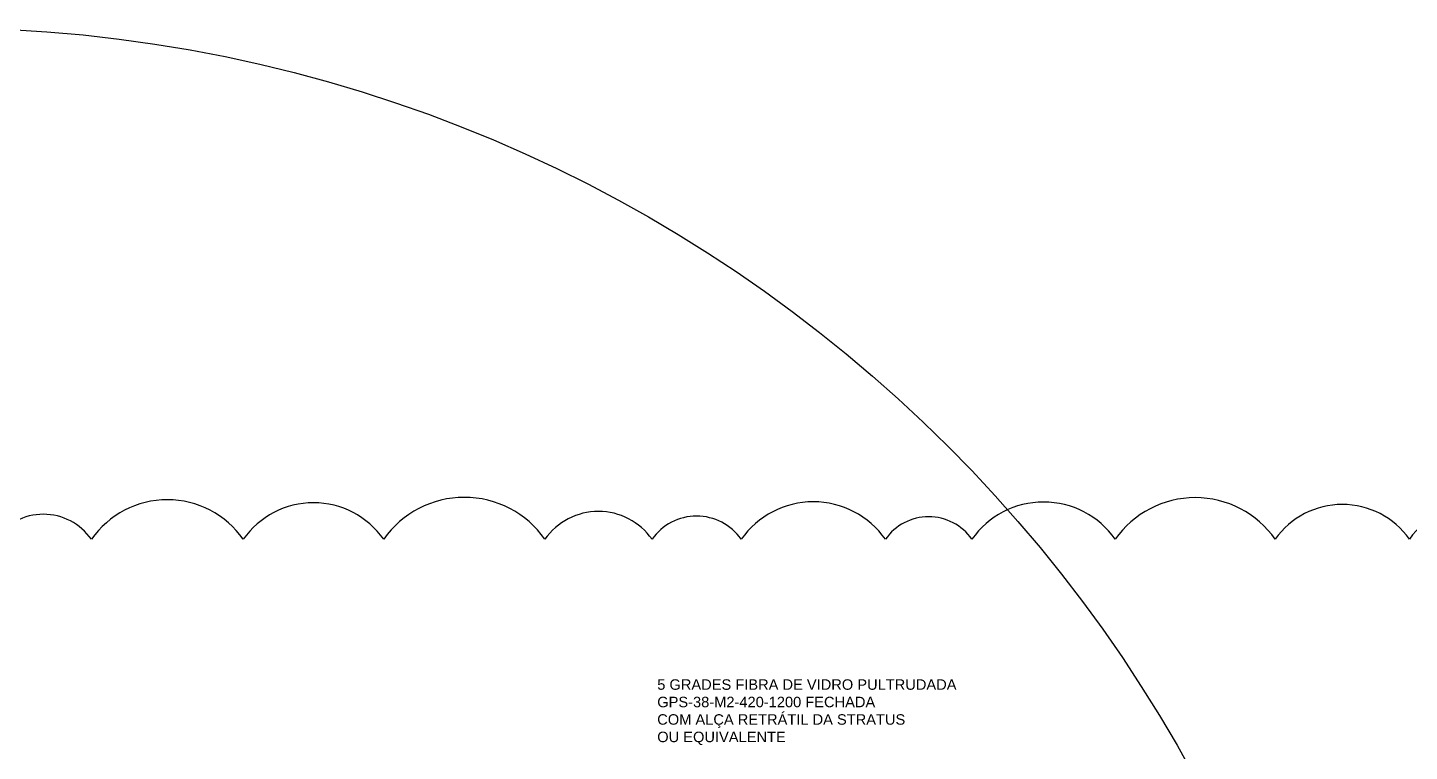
# Model space of a CAD drawing. Extents: x -160 to 364724, y -100 to 7353297.
# Drawn here: x 361505.7 to 361953.7, y 7349463.2 to 7349697.9 of the extents above; entities that cross this region are included whole.
import ezdxf

# ---------------------------------------------------------------- set-up
doc = ezdxf.new("R2010")
doc.units = 0
doc.header["$LTSCALE"] = 5
doc.layers.add('Q-PLATO', color=5, linetype='Continuous')
doc.layers.add('SANC_COTAS', color=1, linetype='Continuous')
doc.styles.add('R-80', font='arial.ttf')

msp = doc.modelspace()

# ---------------------------------------------------------------- linework, layer by layer
for centre, radius in [((361551.009, 7349514.715), 30.057), ((361598.393, 7349516.017), 27.788), ((361647.287, 7349513.657), 31.902), ((361760.452, 7349515.588), 28.535), ((361835.106, 7349515.691), 28.355), ((361884.281, 7349513.786), 31.677), ((361931.97, 7349516.732), 26.541), ((361977.177, 7349515.524), 28.647), ((361510.8, 7349521.041), 19.028), ((361690.788, 7349519.794), 21.203), ((361722.617, 7349521.83), 17.653), ((361797.853, 7349522.134), 17.122)]:
    msp.add_arc(centre, radius, 35, 145)
at = {"layer": 'Q-PLATO'}
msp.add_circle((361476.319, 7349234.441), 463.496, dxfattribs=at)

# ---------------------------------------------------------------- next in the draw order: wipeouts: each hides what was drawn before it
msp.add_wipeout([(361708.658, 7349463.666), (361807.893, 7349463.666), (361807.893, 7349487.728), (361708.658, 7349487.728)]).dxf.layer = 'SANC_COTAS'

# ---------------------------------------------------------------- next in the draw order: texts
at = {"layer": 'SANC_COTAS', "color": 2, "insert": (361709.847, 7349486.539), "char_height": 3.39726, "attachment_point": 1, "style": 'R-80'}
msp.add_mtext('5 GRADES FIBRA DE VIDRO PULTRUDADA\\PGPS-38-M2-420-1200 FECHADA\\PCOM ALÇA RETRÁTIL DA STRATUS\\POU EQUIVALENTE', dxfattribs=at)

doc.saveas('drawing.dxf')
